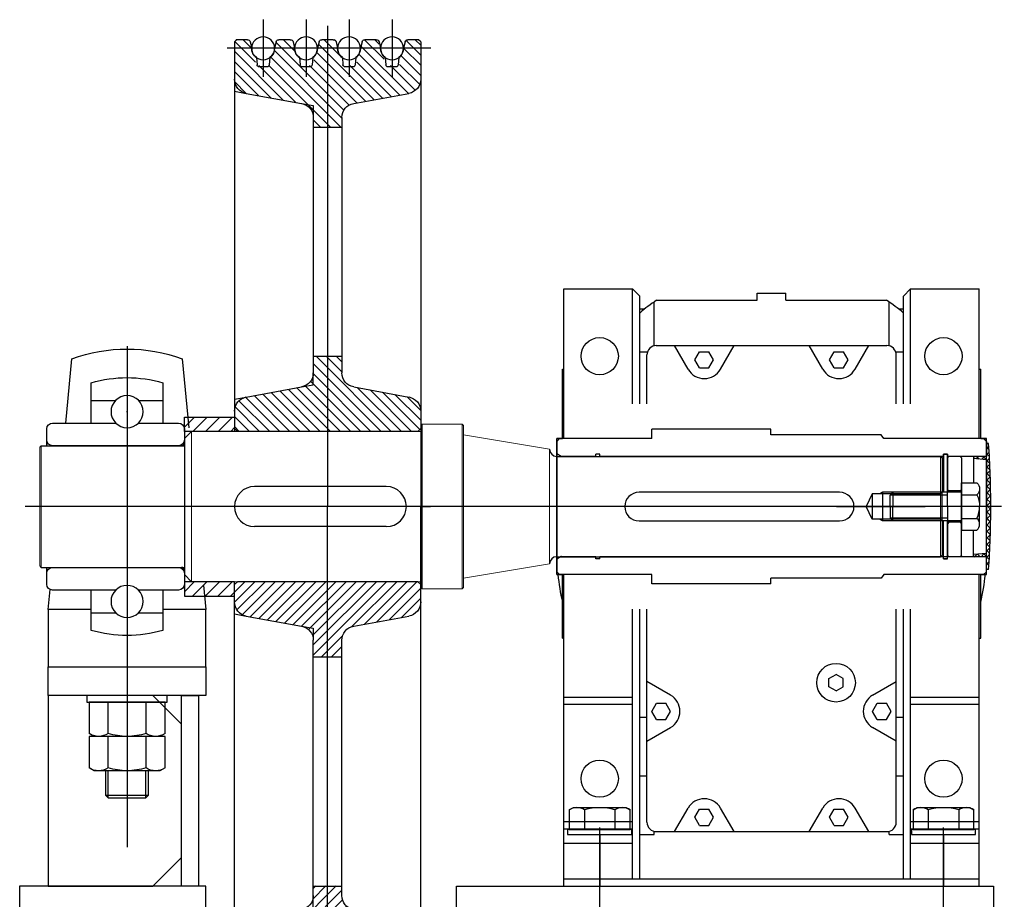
# Model space of a CAD drawing. Header units: millimetres. Extents: x 5544 to 245194, y -610088 to 30375.
# Drawn here: x 70086 to 70772, y 19086 to 19701 of the extents above; entities that cross this region are included whole.
import ezdxf
from ezdxf.lldxf.tags import DXFTag

# ---------------------------------------------------------------- set-up
doc = ezdxf.new("R2010")
doc.units = ezdxf.units.MM
for name, color, linetype in [('1', 1, 'CENTER2'), ('140', 140, 'Continuous'), ('1轮廓实线层', 7, 'Continuous'), ('2', 1, 'CENTER'), ('2细线层', 4, 'Continuous'), ('3', 3, 'Continuous'), ('3中心线层', 1, 'CENTER'), ('4', 4, 'Continuous'), ('5剖面线层', 2, 'Continuous'), ('BOM-UDEF', 7, 'Continuous'), ('CL', 1, 'CENTER'), ('DIM', 2, 'Continuous'), ('projection', 7, 'Continuous'), ('RD', 3, 'Continuous')]:
    doc.layers.add(name, color=color, linetype=linetype)
doc.layers.add('6', color=6, linetype='Continuous', lineweight=30)
tags = doc.linetypes.add('CENTER', pattern=[2, 1.25, -0.25, 0.25, -0.25]).pattern_tags.tags
tags[10:11] = [DXFTag(74, 4), DXFTag(75, 0), DXFTag(340, '0'), DXFTag(46, 1.0), DXFTag(50, 0.0), DXFTag(44, 0.0), DXFTag(45, 0.0)]
tags[8:9] = [DXFTag(74, 4), DXFTag(75, 0), DXFTag(340, '0'), DXFTag(46, 1.0), DXFTag(50, 0.0), DXFTag(44, 0.0), DXFTag(45, 0.0)]
tags[6:7] = [DXFTag(74, 4), DXFTag(75, 0), DXFTag(340, '0'), DXFTag(46, 1.0), DXFTag(50, 0.0), DXFTag(44, 0.0), DXFTag(45, 0.0)]
tags[4:5] = [DXFTag(74, 4), DXFTag(75, 0), DXFTag(340, '0'), DXFTag(46, 1.0), DXFTag(50, 0.0), DXFTag(44, 0.0), DXFTag(45, 0.0)]
tags = doc.linetypes.add('CENTER2', pattern=[1.125, 0.75, -0.125, 0.125, -0.125]).pattern_tags.tags
tags[10:11] = [DXFTag(74, 4), DXFTag(75, 0), DXFTag(340, '0'), DXFTag(46, 1.0), DXFTag(50, 0.0), DXFTag(44, 0.0), DXFTag(45, 0.0)]
tags[8:9] = [DXFTag(74, 4), DXFTag(75, 0), DXFTag(340, '0'), DXFTag(46, 1.0), DXFTag(50, 0.0), DXFTag(44, 0.0), DXFTag(45, 0.0)]
tags[6:7] = [DXFTag(74, 4), DXFTag(75, 0), DXFTag(340, '0'), DXFTag(46, 1.0), DXFTag(50, 0.0), DXFTag(44, 0.0), DXFTag(45, 0.0)]
tags[4:5] = [DXFTag(74, 4), DXFTag(75, 0), DXFTag(340, '0'), DXFTag(46, 1.0), DXFTag(50, 0.0), DXFTag(44, 0.0), DXFTag(45, 0.0)]
tags = doc.linetypes.add('CHCENTER', pattern=[2.875, 2.5, -0.125, 0.125, -0.125]).pattern_tags.tags
tags[10:11] = [DXFTag(74, 4), DXFTag(75, 0), DXFTag(340, '0'), DXFTag(46, 1.0), DXFTag(50, 0.0), DXFTag(44, 0.0), DXFTag(45, 0.0)]
tags[8:9] = [DXFTag(74, 4), DXFTag(75, 0), DXFTag(340, '0'), DXFTag(46, 1.0), DXFTag(50, 0.0), DXFTag(44, 0.0), DXFTag(45, 0.0)]
tags[6:7] = [DXFTag(74, 4), DXFTag(75, 0), DXFTag(340, '0'), DXFTag(46, 1.0), DXFTag(50, 0.0), DXFTag(44, 0.0), DXFTag(45, 0.0)]
tags[4:5] = [DXFTag(74, 4), DXFTag(75, 0), DXFTag(340, '0'), DXFTag(46, 1.0), DXFTag(50, 0.0), DXFTag(44, 0.0), DXFTag(45, 0.0)]
tags = doc.linetypes.add('PHANTOM', pattern=[2.5, 1.25, -0.25, 0.25, -0.25, 0.25, -0.25]).pattern_tags.tags
tags[14:15] = [DXFTag(74, 4), DXFTag(75, 0), DXFTag(340, '0'), DXFTag(46, 1.0), DXFTag(50, 0.0), DXFTag(44, 0.0), DXFTag(45, 0.0)]
tags[12:13] = [DXFTag(74, 4), DXFTag(75, 0), DXFTag(340, '0'), DXFTag(46, 1.0), DXFTag(50, 0.0), DXFTag(44, 0.0), DXFTag(45, 0.0)]
tags[10:11] = [DXFTag(74, 4), DXFTag(75, 0), DXFTag(340, '0'), DXFTag(46, 1.0), DXFTag(50, 0.0), DXFTag(44, 0.0), DXFTag(45, 0.0)]
tags[8:9] = [DXFTag(74, 4), DXFTag(75, 0), DXFTag(340, '0'), DXFTag(46, 1.0), DXFTag(50, 0.0), DXFTag(44, 0.0), DXFTag(45, 0.0)]
tags[6:7] = [DXFTag(74, 4), DXFTag(75, 0), DXFTag(340, '0'), DXFTag(46, 1.0), DXFTag(50, 0.0), DXFTag(44, 0.0), DXFTag(45, 0.0)]
tags[4:5] = [DXFTag(74, 4), DXFTag(75, 0), DXFTag(340, '0'), DXFTag(46, 1.0), DXFTag(50, 0.0), DXFTag(44, 0.0), DXFTag(45, 0.0)]
tags = doc.linetypes.add('PHANTOM1', pattern=[1.25, 0.625, -0.125, 0.125, -0.125, 0.125, -0.125]).pattern_tags.tags
tags[14:15] = [DXFTag(74, 4), DXFTag(75, 0), DXFTag(340, '0'), DXFTag(46, 1.0), DXFTag(50, 0.0), DXFTag(44, 0.0), DXFTag(45, 0.0)]
tags[12:13] = [DXFTag(74, 4), DXFTag(75, 0), DXFTag(340, '0'), DXFTag(46, 1.0), DXFTag(50, 0.0), DXFTag(44, 0.0), DXFTag(45, 0.0)]
tags[10:11] = [DXFTag(74, 4), DXFTag(75, 0), DXFTag(340, '0'), DXFTag(46, 1.0), DXFTag(50, 0.0), DXFTag(44, 0.0), DXFTag(45, 0.0)]
tags[8:9] = [DXFTag(74, 4), DXFTag(75, 0), DXFTag(340, '0'), DXFTag(46, 1.0), DXFTag(50, 0.0), DXFTag(44, 0.0), DXFTag(45, 0.0)]
tags[6:7] = [DXFTag(74, 4), DXFTag(75, 0), DXFTag(340, '0'), DXFTag(46, 1.0), DXFTag(50, 0.0), DXFTag(44, 0.0), DXFTag(45, 0.0)]
tags[4:5] = [DXFTag(74, 4), DXFTag(75, 0), DXFTag(340, '0'), DXFTag(46, 1.0), DXFTag(50, 0.0), DXFTag(44, 0.0), DXFTag(45, 0.0)]
pattern_1 = [(45, (24144.1266, 9863.122), (-4.4194174, 4.4194174), [])]
pattern_2 = [(-135, (3061.9694, 1138.0542), (2.245064, -2.245064), []), (-45, (3061.9694, 1138.0542), (2.245064, 2.245064), [])]

# ---------------------------------------------------------------- blocks, each defined once
blk = doc.blocks.new('HS_BOM', base_point=(-9000000, -9000000))
at = {"layer": 'BOM-UDEF', "ltscale": 0.5}
blk.add_circle((-9000000, -9000000), 0.25, dxfattribs=at)
blk = doc.blocks.new('A$C589A67672', base_point=(-8697.08, -7948.69))
for p, q in [((-8678.58, -7607.85), (-8683.11, -7655.89)), ((-8597.37, -7652.56), (-8601.58, -7607.85)), ((-8665.08, -7624.43), (-8665.08, -7652.56)), ((-8615.08, -7652.56), (-8615.08, -7624.43)), ((-8648, -7636.73), (-8665.08, -7636.73)), ((-8615.08, -7636.73), (-8632.17, -7636.73)), ((-8648, -7652.56), (-8676.08, -7652.56)), ((-8588.08, -7652.56), (-8632.17, -7652.56)), ((-8680.08, -7656.56), (-8680.08, -7765.23)), ((-8584.08, -7668.39), (-8584.08, -7656.56)), ((-8676.08, -7668.39), (-8588.08, -7668.39)), ((-8588.08, -7753.39), (-8676.08, -7753.39)), ((-8584.08, -7765.23), (-8584.08, -7753.39)), ((-8693.48, -7765.89), (-8695.08, -7782.89)), ((-8676.08, -7769.23), (-8648, -7769.23)), ((-8665.08, -7769.23), (-8665.08, -7797.35)), ((-8632.17, -7769.23), (-8588.08, -7769.23)), ((-8615.08, -7797.35), (-8615.08, -7769.23)), ((-8585.08, -7782.89), (-8586.41, -7768.86)), ((-8695.08, -7822.89), (-8695.08, -7782.89)), ((-8695.08, -7782.89), (-8665.08, -7782.89)), ((-8648, -7785.06), (-8665.08, -7785.06)), ((-8615.08, -7785.06), (-8632.17, -7785.06)), ((-8615.08, -7782.89), (-8585.08, -7782.89)), ((-8585.08, -7782.89), (-8585.08, -7822.89)), ((-8585.08, -7822.89), (-8695.08, -7822.89)), ((-8668.08, -7847.39), (-8668.08, -7842.89)), ((-8668.08, -7842.89), (-8612.08, -7842.89)), ((-8612.08, -7847.39), (-8668.08, -7847.39)), ((-8666.64, -7869.34), (-8666.64, -7847.39)), ((-8666.64, -7847.39), (-8613.52, -7847.39)), ((-8653.36, -7869.34), (-8653.36, -7847.39)), ((-8626.8, -7869.34), (-8626.8, -7847.39)), ((-8613.52, -7847.39), (-8613.52, -7869.34)), ((-8612.08, -7842.89), (-8612.08, -7847.39)), ((-8666.64, -7869.34), (-8663.08, -7871.39)), ((-8666.64, -7893.34), (-8666.64, -7871.39)), ((-8666.64, -7871.39), (-8613.52, -7871.39)), ((-8663.08, -7871.39), (-8617.08, -7871.39)), ((-8653.36, -7893.34), (-8653.36, -7871.39)), ((-8626.8, -7893.34), (-8626.8, -7871.39)), ((-8617.08, -7871.39), (-8613.52, -7869.34)), ((-8613.52, -7871.39), (-8613.52, -7893.34)), ((-8666.64, -7893.34), (-8663.08, -7895.39)), ((-8663.08, -7895.39), (-8617.08, -7895.39)), ((-8655.08, -7912.31), (-8655.08, -7895.39)), ((-8625.08, -7895.39), (-8625.08, -7912.31)), ((-8617.08, -7895.39), (-8613.52, -7893.34)), ((-8625.08, -7912.31), (-8655.08, -7912.31)), ((-8653.19, -7914.2), (-8655.08, -7912.31)), ((-8626.98, -7914.2), (-8653.19, -7914.2)), ((-8625.08, -7912.31), (-8626.98, -7914.2))]:
    blk.add_line(p, q)
blk.add_lwpolyline([(-8695.08, -7842.89), (-8585.08, -7842.89), (-8585.08, -7822.89), (-8695.08, -7822.89)], close=True)
for centre in [(-8640.08, -7644.64), (-8640.08, -7777.14)]:
    blk.add_circle(centre, 11.2)
for centre, radius, start, end in [((-8640.08, -7710.89), 110, 69.51268, 110.48732), ((-8640.08, -7710.89), 90, 73.87238, 106.12762), ((-8676.08, -7656.56), 4, 90, 180), ((-8588.08, -7656.56), 4, 0, 90), ((-8676.08, -7664.39), 4, 180, 270), ((-8588.08, -7664.39), 4, 270, 0), ((-8676.08, -7757.39), 4, 90, 180), ((-8588.08, -7757.39), 4, 0, 90), ((-8676.08, -7765.23), 4, 180, 270), ((-8588.08, -7765.23), 4, 270, 0), ((-8640.08, -7710.89), 90, 253.87238, 286.12762), ((-8660, -7859.64), 11.75, 235.59101, 304.40899), ((-8639.76, -7825.39), 46, 252.8014, 269.59981), ((-8640.4, -7825.39), 46, 270.40019, 287.1986), ((-8620.16, -7859.64), 11.75, 235.59101, 304.40899), ((-8660, -7883.64), 11.75, 235.59101, 304.40899), ((-8639.76, -7849.39), 46, 252.8014, 269.59981), ((-8640.4, -7849.39), 46, 270.40019, 287.1986), ((-8620.16, -7883.64), 11.75, 235.59101, 304.40899)]:
    blk.add_arc(centre, radius, start, end)
at = {"layer": '1'}
for p, q in [((-8640.08, -7598.89), (-8640.08, -7822.89)), ((-8697.08, -7710.89), (-8583.08, -7710.89)), ((-8640.08, -7822.89), (-8640.08, -7948.69))]:
    blk.add_line(p, q, dxfattribs=at)
at = {"layer": 'CL'}
for p, q in [((-8640.08, -7841.89), (-8640.08, -7848.39)), ((-8640.08, -7846.39), (-8640.08, -7872.39))]:
    blk.add_line(p, q, dxfattribs=at)
at = {"layer": 'RD'}
for p, q in [((-8653.19, -7914.2), (-8653.19, -7895.39)), ((-8626.98, -7914.2), (-8626.98, -7895.39))]:
    blk.add_line(p, q, dxfattribs=at)
blk.add_blockref('HS_BOM', (-8640.08, -7644.64))
blk = doc.blocks.new('A$C4E3B9A522', base_point=(-4278.76, 29883.88))
at = {"layer": '3', "linetype": 'Continuous'}
h = blk.add_hatch(dxfattribs=at)
h.set_pattern_fill('ANSI31', color=4, scale=40, style=0)
h.set_pattern_definition([(45, (-4848.282, 30216.453), (-3.535534, 3.535534), [])])
h.paths.add_polyline_path([(-4141.74, 30536.33), (-4153.51, 30536.33), (-4153.96, 30534.46, -0.138317), (-4156.08, 30530.67), (-4156.46, 30525.26, -0.39391), (-4157.46, 30524.33), (-4166.02, 30524.33, -0.39391), (-4167.02, 30525.26), (-4167.4, 30530.67, -0.138317), (-4169.52, 30534.46), (-4169.97, 30536.33), (-4183.51, 30536.33), (-4183.96, 30534.46, -0.138317), (-4186.08, 30530.67), (-4186.46, 30525.26, -0.39391), (-4187.46, 30524.33), (-4196.02, 30524.33, -0.39391), (-4197.02, 30525.26), (-4197.4, 30530.67, -0.138317), (-4199.52, 30534.46), (-4199.97, 30536.33), (-4206.74, 30536.33), (-4206.74, 30481.28), (-4196.74, 30481.28), (-4196.74, 30487.99, -0.362465), (-4188.53, 30497.82), (-4149.95, 30504.84, 0.362465), (-4141.74, 30514.68)])
h.paths.add_polyline_path([(-4141.74, 30540.83), (-4143.24, 30542.33), (-4150.32, 30542.33), (-4151.28, 30542.33, 0.34677), (-4152.26, 30541.56), (-4153.51, 30536.33), (-4141.74, 30536.33)])
h.paths.add_polyline_path([(-4171.22, 30541.56, 0.34677), (-4172.2, 30542.33), (-4181.28, 30542.33, 0.34677), (-4182.26, 30541.56), (-4183.51, 30536.33), (-4169.97, 30536.33)])
h.paths.add_polyline_path([(-4201.22, 30541.56, 0.34677), (-4202.2, 30542.33), (-4206.74, 30542.33), (-4206.74, 30536.33), (-4199.97, 30536.33)])
h.paths.add_polyline_path([(-4206.74, 30542.33), (-4211.28, 30542.33, 0.34677), (-4212.26, 30541.56), (-4213.51, 30536.33), (-4206.74, 30536.33)])
h.paths.add_polyline_path([(-4206.74, 30536.33), (-4213.51, 30536.33), (-4213.96, 30534.46, -0.138317), (-4216.08, 30530.67), (-4216.46, 30525.26, -0.39391), (-4217.46, 30524.33), (-4226.02, 30524.33, -0.39391), (-4227.02, 30525.26), (-4227.4, 30530.67, -0.138317), (-4229.52, 30534.46), (-4229.97, 30536.33), (-4243.51, 30536.33), (-4243.96, 30534.46, -0.138317), (-4246.08, 30530.67), (-4246.46, 30525.26, -0.39391), (-4247.46, 30524.33), (-4256.02, 30524.33, -0.39391), (-4257.02, 30525.26), (-4257.4, 30530.67), (-4257.4, 30503.72), (-4224.95, 30497.82, -0.362465), (-4216.74, 30487.99), (-4216.74, 30481.28), (-4206.74, 30481.28)])
h.paths.add_polyline_path([(-4231.22, 30541.56, 0.34677), (-4232.2, 30542.33), (-4241.28, 30542.33, 0.34677), (-4242.26, 30541.56), (-4243.51, 30536.33), (-4229.97, 30536.33)])
h.paths.add_polyline_path([(-4261.22, 30541.56, 0.34677), (-4262.2, 30542.33), (-4270.24, 30542.33), (-4271.74, 30540.83), (-4271.74, 30536.33), (-4259.97, 30536.33)])
h.paths.add_polyline_path([(-4257.4, 30530.67, -0.138317), (-4259.52, 30534.46), (-4259.97, 30536.33), (-4271.74, 30536.33), (-4271.74, 30514.68, 0.362465), (-4263.53, 30504.84), (-4257.4, 30503.72)])
h.paths.add_polyline_path([(-4179.44, 30521.38), (-4175.36, 30524.62), (-4172.56, 30521.1), (-4176.64, 30517.85)], flags=24)
h.paths.add_polyline_path([(-4252.94, 30502.34), (-4247.62, 30503.72), (-4246.49, 30499.36), (-4251.82, 30497.99)], flags=25)
h = blk.add_hatch(dxfattribs=at)
h.set_pattern_fill('ANSI31', color=4, scale=40, style=0)
h.set_pattern_definition([(315, (-4848.282, 30216.21), (-3.535534, -3.535534), [])])
h.paths.add_polyline_path([(-4141.74, 29896.33), (-4153.51, 29896.33), (-4153.96, 29898.2, 0.138317), (-4156.08, 29901.99), (-4156.46, 29907.4, 0.39391), (-4157.46, 29908.33), (-4166.02, 29908.33, 0.39391), (-4167.02, 29907.4), (-4167.4, 29901.99, 0.138317), (-4169.52, 29898.2), (-4169.97, 29896.33), (-4183.51, 29896.33), (-4183.96, 29898.2, 0.138317), (-4186.08, 29901.99), (-4186.46, 29907.4, 0.39391), (-4187.46, 29908.33), (-4196.02, 29908.33, 0.39391), (-4197.02, 29907.4), (-4197.4, 29901.99, 0.138317), (-4199.52, 29898.2), (-4199.97, 29896.33), (-4206.74, 29896.33), (-4206.74, 29951.38), (-4196.74, 29951.38), (-4196.74, 29944.68, 0.362465), (-4188.53, 29934.84), (-4149.95, 29927.82, -0.362465), (-4141.74, 29917.99)])
h.paths.add_polyline_path([(-4141.74, 29891.83), (-4143.24, 29890.33), (-4150.32, 29890.33), (-4151.28, 29890.33, -0.34677), (-4152.26, 29891.1), (-4153.51, 29896.33), (-4141.74, 29896.33)])
h.paths.add_polyline_path([(-4171.22, 29891.1, -0.34677), (-4172.2, 29890.33), (-4181.28, 29890.33, -0.34677), (-4182.26, 29891.1), (-4183.51, 29896.33), (-4169.97, 29896.33)])
h.paths.add_polyline_path([(-4201.22, 29891.1, -0.34677), (-4202.2, 29890.33), (-4206.74, 29890.33), (-4206.74, 29896.33), (-4199.97, 29896.33)])
h.paths.add_polyline_path([(-4206.74, 29890.33), (-4211.28, 29890.33, -0.34677), (-4212.26, 29891.1), (-4213.51, 29896.33), (-4206.74, 29896.33)])
h.paths.add_polyline_path([(-4206.74, 29896.33), (-4213.51, 29896.33), (-4213.96, 29898.2, 0.138317), (-4216.08, 29901.99), (-4216.46, 29907.4, 0.39391), (-4217.46, 29908.33), (-4226.02, 29908.33, 0.39391), (-4227.02, 29907.4), (-4227.4, 29901.99, 0.138317), (-4229.52, 29898.2), (-4229.97, 29896.33), (-4243.51, 29896.33), (-4243.96, 29898.2, 0.138317), (-4246.08, 29901.99), (-4246.46, 29907.4, 0.39391), (-4247.46, 29908.33), (-4256.02, 29908.33, 0.39391), (-4257.02, 29907.4), (-4257.4, 29901.99), (-4257.4, 29928.94), (-4224.95, 29934.84, 0.362465), (-4216.74, 29944.68), (-4216.74, 29951.38), (-4206.74, 29951.38)])
h.paths.add_polyline_path([(-4231.22, 29891.1, -0.34677), (-4232.2, 29890.33), (-4241.28, 29890.33, -0.34677), (-4242.26, 29891.1), (-4243.51, 29896.33), (-4229.97, 29896.33)])
h.paths.add_polyline_path([(-4261.22, 29891.1, -0.34677), (-4262.2, 29890.33), (-4270.24, 29890.33), (-4271.74, 29891.83), (-4271.74, 29896.33), (-4259.97, 29896.33)])
h.paths.add_polyline_path([(-4257.4, 29901.99, 0.138317), (-4259.52, 29898.2), (-4259.97, 29896.33), (-4271.74, 29896.33), (-4271.74, 29917.99, -0.362465), (-4263.53, 29927.82), (-4257.4, 29928.94)])
h.paths.add_polyline_path([(-4179.44, 29911.28), (-4175.36, 29908.04), (-4172.56, 29911.56), (-4176.64, 29914.81)], flags=24)
h.paths.add_polyline_path([(-4252.94, 29930.32), (-4247.62, 29928.95), (-4246.49, 29933.31), (-4251.82, 29934.68)], flags=25)
at = {"layer": '4'}
h = blk.add_hatch(dxfattribs=at)
h.set_pattern_fill('ANSI31', color=256, scale=40, style=0)
h.set_pattern_definition([(45, (-14521.82, 4229.568), (-3.5355339, 3.5355339), [])])
h.paths.add_polyline_path([(-4141.74, 30282.99), (-4141.74, 30270.83), (-4143.74, 30268.83), (-4269.74, 30268.83), (-4271.74, 30270.83), (-4271.74, 30282.99, -0.362465), (-4263.53, 30292.82), (-4224.95, 30299.84, 0.362465), (-4216.74, 30309.68), (-4216.74, 30321.33), (-4196.74, 30321.33), (-4196.74, 30309.68, 0.362465), (-4188.53, 30299.84), (-4149.95, 30292.82, -0.362465)])
h = blk.add_hatch(dxfattribs=at)
h.set_pattern_fill('ANSI31', color=256, scale=40, style=0)
h.set_pattern_definition([(315, (-14521.82, 56203.095), (-3.5355339, -3.5355339), [])])
h.paths.add_polyline_path([(-4141.74, 30149.68), (-4141.74, 30161.83), (-4143.74, 30163.83), (-4269.74, 30163.83), (-4271.74, 30161.83), (-4271.74, 30149.68, 0.362465), (-4263.53, 30139.84), (-4224.95, 30132.82, -0.362465), (-4216.74, 30122.99), (-4216.74, 30111.33), (-4196.74, 30111.33), (-4196.74, 30122.99, -0.362465), (-4188.53, 30132.82), (-4149.95, 30139.84, 0.362465)])
at = {"color": 1, "linetype": 'CENTER'}
for p, q in [((-4251.74, 30556.33), (-4251.74, 30516.33)), ((-4221.74, 30556.33), (-4221.74, 30516.33)), ((-4191.74, 30556.33), (-4191.74, 30516.33)), ((-4161.74, 30556.33), (-4161.74, 30516.33)), ((-4206.74, 30552.07), (-4206.74, 30216.33)), ((-4278.76, 30536.33), (-4136.63, 30536.33)), ((-4271.74, 30216.33), (-4278.6, 30216.33)), ((-4271.74, 30216.33), (-4277.53, 30216.33)), ((-4206.74, 29883.88), (-4206.74, 30216.33)), ((-4278.76, 29896.33), (-4136.63, 29896.33))]:
    blk.add_line(p, q, dxfattribs=at)
for p, q in [((-4271.74, 30540.83), (-4270.24, 30542.33)), ((-4270.24, 30542.33), (-4262.76, 30542.33)), ((-4240.72, 30542.33), (-4232.76, 30542.33)), ((-4210.72, 30542.33), (-4202.76, 30542.33)), ((-4180.72, 30542.33), (-4172.76, 30542.33)), ((-4150.72, 30542.33), (-4143.24, 30542.33)), ((-4143.24, 30542.33), (-4141.74, 30540.83)), ((-4271.74, 30540.83), (-4271.74, 30514.68)), ((-4260.81, 30540.8), (-4259.74, 30536.33)), ((-4242.67, 30540.8), (-4243.74, 30536.33)), ((-4230.81, 30540.8), (-4229.74, 30536.33)), ((-4212.67, 30540.8), (-4213.74, 30536.33)), ((-4200.81, 30540.8), (-4199.74, 30536.33)), ((-4182.67, 30540.8), (-4183.74, 30536.33)), ((-4170.81, 30540.8), (-4169.74, 30536.33)), ((-4152.67, 30540.8), (-4153.74, 30536.33)), ((-4141.74, 30540.83), (-4141.74, 30514.68)), ((-4256.44, 30529.86), (-4255.99, 30524.7)), ((-4247.04, 30529.86), (-4247.49, 30524.7)), ((-4226.44, 30529.86), (-4225.99, 30524.7)), ((-4217.04, 30529.86), (-4217.49, 30524.7)), ((-4196.44, 30529.86), (-4195.99, 30524.7)), ((-4187.04, 30529.86), (-4187.49, 30524.7)), ((-4166.44, 30529.86), (-4165.99, 30524.7)), ((-4157.04, 30529.86), (-4157.49, 30524.7)), ((-4254.49, 30523.33), (-4248.99, 30523.33)), ((-4224.49, 30523.33), (-4218.99, 30523.33)), ((-4194.49, 30523.33), (-4188.99, 30523.33)), ((-4164.49, 30523.33), (-4158.99, 30523.33)), ((-4271.74, 30514.68), (-4271.74, 30216.33)), ((-4141.74, 30514.68), (-4141.74, 30268.83)), ((-4224.95, 30497.82), (-4263.53, 30504.84)), ((-4149.95, 30504.84), (-4188.53, 30497.82)), ((-4216.74, 30487.99), (-4216.74, 30309.68)), ((-4196.74, 30487.99), (-4196.74, 30309.68)), ((-4196.74, 30481.33), (-4216.74, 30481.33)), ((-4196.74, 30321.33), (-4216.74, 30321.33)), ((-4224.95, 30299.84), (-4263.53, 30292.82)), ((-4149.95, 30292.82), (-4188.53, 30299.84)), ((-4269.74, 30268.83), (-4271.74, 30270.83)), ((-4269.74, 30268.83), (-4143.74, 30268.83)), ((-4141.74, 30270.83), (-4141.74, 30268.83)), ((-4271.74, 29917.99), (-4271.74, 30216.33)), ((-4271.74, 30161.83), (-4271.74, 30216.33)), ((-4269.74, 30163.83), (-4271.74, 30161.83)), ((-4269.74, 30163.83), (-4143.74, 30163.83)), ((-4141.74, 29917.99), (-4141.74, 30163.83)), ((-4141.74, 30161.83), (-4141.74, 30163.83)), ((-4224.95, 30132.82), (-4263.53, 30139.84)), ((-4149.95, 30139.84), (-4188.53, 30132.82)), ((-4216.74, 29944.68), (-4216.74, 30122.99)), ((-4196.74, 29944.68), (-4196.74, 30122.99)), ((-4196.74, 30111.33), (-4216.74, 30111.33)), ((-4196.74, 29951.33), (-4216.74, 29951.33)), ((-4224.95, 29934.84), (-4263.53, 29927.82)), ((-4149.95, 29927.82), (-4188.53, 29934.84)), ((-4141.74, 29926.33), (-4149.95, 29927.82)), ((-4271.74, 29891.83), (-4271.74, 29917.99)), ((-4141.74, 29891.83), (-4141.74, 29917.99)), ((-4256.44, 29902.81), (-4255.99, 29907.96)), ((-4254.49, 29909.33), (-4248.99, 29909.33)), ((-4247.04, 29902.81), (-4247.49, 29907.96)), ((-4226.44, 29902.81), (-4225.99, 29907.96)), ((-4224.49, 29909.33), (-4218.99, 29909.33)), ((-4217.04, 29902.81), (-4217.49, 29907.96)), ((-4196.44, 29902.81), (-4195.99, 29907.96)), ((-4194.49, 29909.33), (-4188.99, 29909.33)), ((-4187.04, 29902.81), (-4187.49, 29907.96)), ((-4166.44, 29902.81), (-4165.99, 29907.96)), ((-4164.49, 29909.33), (-4158.99, 29909.33)), ((-4157.04, 29902.81), (-4157.49, 29907.96)), ((-4271.74, 29891.83), (-4270.24, 29890.33)), ((-4260.81, 29891.86), (-4259.74, 29896.33)), ((-4242.67, 29891.86), (-4243.74, 29896.33)), ((-4230.81, 29891.86), (-4229.74, 29896.33)), ((-4212.67, 29891.86), (-4213.74, 29896.33)), ((-4200.81, 29891.86), (-4199.74, 29896.33)), ((-4182.67, 29891.86), (-4183.74, 29896.33)), ((-4170.81, 29891.86), (-4169.74, 29896.33)), ((-4152.67, 29891.86), (-4153.74, 29896.33)), ((-4143.24, 29890.33), (-4141.74, 29891.83)), ((-4270.24, 29890.33), (-4262.76, 29890.33)), ((-4240.72, 29890.33), (-4232.76, 29890.33)), ((-4210.72, 29890.33), (-4202.76, 29890.33)), ((-4180.72, 29890.33), (-4172.76, 29890.33)), ((-4150.72, 29890.33), (-4143.24, 29890.33))]:
    blk.add_line(p, q)
at = {"color": 6, "linetype": 'PHANTOM'}
for p, q in [((-4141.74, 30506.33), (-4149.95, 30504.84)), ((-4188.53, 30497.82), (-4196.74, 30496.33)), ((-4196.74, 30496.33), (-4196.74, 30487.99)), ((-4196.74, 30301.33), (-4196.74, 30309.68)), ((-4188.53, 30299.84), (-4196.74, 30301.33)), ((-4141.74, 30291.33), (-4149.95, 30292.82)), ((-4141.74, 30141.33), (-4149.95, 30139.84)), ((-4188.53, 30132.82), (-4196.74, 30131.33)), ((-4196.74, 30131.33), (-4196.74, 30122.99))]:
    blk.add_line(p, q, dxfattribs=at)
at = {"color": 6, "linetype": 'PHANTOM1'}
for centre in [(-4251.74, 30536.33), (-4221.74, 30536.33), (-4191.74, 30536.33), (-4161.74, 30536.33)]:
    blk.add_circle(centre, 8, dxfattribs=at)
for centre, radius, start, end in [((-4262.76, 30540.33), 2, 13.49573, 90), ((-4240.72, 30540.33), 2, 90, 166.50427), ((-4232.76, 30540.33), 2, 13.49573, 90), ((-4210.72, 30540.33), 2, 90, 166.50427), ((-4202.76, 30540.33), 2, 13.49573, 90), ((-4180.72, 30540.33), 2, 90, 166.50427), ((-4172.76, 30540.33), 2, 13.49573, 90), ((-4150.72, 30540.33), 2, 90, 166.50427), ((-4251.74, 30536.33), 8, 180, 234.0461), ((-4251.74, 30536.33), 8, 305.9539, 360), ((-4221.74, 30536.33), 8, 180, 234.0461), ((-4221.74, 30536.33), 8, 305.9539, 360), ((-4191.74, 30536.33), 8, 180, 234.0461), ((-4191.74, 30536.33), 8, 305.9539, 360), ((-4161.74, 30536.33), 8, 180, 234.0461), ((-4161.74, 30536.33), 8, 305.9539, 360), ((-4254.49, 30524.83), 1.5, 185, 270), ((-4248.99, 30524.83), 1.5, 270, 355), ((-4224.49, 30524.83), 1.5, 185, 270), ((-4218.99, 30524.83), 1.5, 270, 355), ((-4194.49, 30524.83), 1.5, 185, 270), ((-4188.99, 30524.83), 1.5, 270, 355), ((-4164.49, 30524.83), 1.5, 185, 270), ((-4158.99, 30524.83), 1.5, 270, 355), ((-4261.74, 30514.68), 10, 180, 259.69515), ((-4151.74, 30514.68), 10, 280.30485, 0), ((-4226.74, 30487.99), 10, 0, 79.69515), ((-4186.74, 30487.99), 10, 100.30485, 180), ((-4226.74, 30309.68), 10, 280.30485, 0), ((-4186.74, 30309.68), 10, 180, 259.69515), ((-4261.74, 30282.99), 10, 100.30485, 180), ((-4151.74, 30282.99), 10, 0, 79.69515), ((-4261.74, 30149.68), 10, 180, 259.69515), ((-4151.74, 30149.68), 10, 280.30485, 360), ((-4226.74, 30122.99), 10, 0, 79.69515), ((-4186.74, 30122.99), 10, 100.30485, 180), ((-4226.74, 29944.68), 10, 280.30485, 360), ((-4186.74, 29944.68), 10, 180, 259.69515), ((-4261.74, 29917.99), 10, 100.30485, 180), ((-4151.74, 29917.99), 10, 0, 79.69515), ((-4254.49, 29907.83), 1.5, 90, 175), ((-4248.99, 29907.83), 1.5, 5, 90), ((-4224.49, 29907.83), 1.5, 90, 175), ((-4218.99, 29907.83), 1.5, 5, 90), ((-4194.49, 29907.83), 1.5, 90, 175), ((-4188.99, 29907.83), 1.5, 5, 90), ((-4164.49, 29907.83), 1.5, 90, 175), ((-4158.99, 29907.83), 1.5, 5, 90), ((-4251.74, 29896.33), 8, 125.9539, 180), ((-4251.74, 29896.33), 8, 0, 54.0461), ((-4221.74, 29896.33), 8, 125.9539, 180), ((-4221.74, 29896.33), 8, 0, 54.0461), ((-4191.74, 29896.33), 8, 125.9539, 180), ((-4191.74, 29896.33), 8, 0, 54.0461), ((-4161.74, 29896.33), 8, 125.9539, 180), ((-4161.74, 29896.33), 8, 0, 54.0461), ((-4262.76, 29892.33), 2, 270, 346.50427), ((-4240.72, 29892.33), 2, 193.49573, 270), ((-4232.76, 29892.33), 2, 270, 346.50427), ((-4210.72, 29892.33), 2, 193.49573, 270), ((-4202.76, 29892.33), 2, 270, 346.50427), ((-4180.72, 29892.33), 2, 193.49573, 270), ((-4172.76, 29892.33), 2, 270, 346.50427), ((-4150.72, 29892.33), 2, 193.49573, 270)]:
    blk.add_arc(centre, radius, start, end)
for p in [(-4143.24, 30542.33), (-4141.74, 30536.33), (-4141.74, 29896.33), (-4143.24, 29890.33)]:
    blk.add_point(p)
at = {"layer": '3', "color": 3}
for p, q in [((-4141.74, 30270.83), (-4143.74, 30268.83)), ((-4141.74, 30161.83), (-4143.74, 30163.83))]:
    blk.add_line(p, q, dxfattribs=at)
at = {"layer": '6', "color": 6, "linetype": 'PHANTOM'}
for p, q in [((-4196.74, 29936.33), (-4196.74, 29944.68)), ((-4188.53, 29934.84), (-4196.74, 29936.33))]:
    blk.add_line(p, q, dxfattribs=at)
blk = doc.blocks.new('A$C2FBA045F')
at = {"layer": '1轮廓实线层'}
for p, q in [((0, 16.47), (-10.62, 16.47)), ((0, 0), (0, 16.47)), ((0, 15.3), (0, 0)), ((-12.5, 12.36), (-12.5, 0)), ((0, 8.24), (-10.62, 8.24)), ((0, 10), (48, 10)), ((10, 0), (10, 10)), ((48, 10), (48, 0)), ((48, 10), (50, 8)), ((50, 0), (50, 8))]:
    blk.add_line(p, q, dxfattribs=at)
for centre, radius, start, end in [((-7.04, 12.36), 5.46, 131.0466, 228.9534), ((6.53, 0), 19.03, 154.35389, 180)]:
    blk.add_arc(centre, radius, start, end, dxfattribs=at)
at = {"layer": '2细线层'}
blk.add_line((10, 8), (50, 8), dxfattribs=at)
blk = doc.blocks.new('A$CC8CE0F28')
at = {"layer": '5剖面线层'}
h = blk.add_hatch(dxfattribs=at)
h.set_pattern_fill('ANSI37', color=256, angle=180, style=0)
h.set_pattern_definition(pattern_2)
h.paths.add_polyline_path([(300.05, 297.71), (291.05, 298.5), (291.05, 299.42), (292.05, 300), (300.05, 300), (300.05, 305), (300.05, 309), (301.55, 309, -0.017041), (303.05, 265), (300.05, 265)])
h = blk.add_hatch(dxfattribs=at)
h.set_pattern_fill('ANSI37', color=256, angle=180, style=0)
h.set_pattern_definition(pattern_2)
h.paths.add_polyline_path([(300.05, 232.29), (291.05, 231.5), (291.05, 230.58), (292.05, 230), (300.05, 230), (300.05, 225), (300.05, 221), (301.55, 221, 0.017041), (303.05, 265), (300.05, 265)])
for p, q in [((5.03, 417), (53.03, 417)), ((5.03, 312.5), (5.03, 417)), ((58.03, 412), (53.03, 417)), ((53.03, 336.71), (53.03, 417)), ((58.03, 336.71), (58.03, 412)), ((140.03, 409), (140.03, 414)), ((140.03, 414), (160.03, 414)), ((160.03, 409), (160.03, 414)), ((242.03, 412), (247.03, 417)), ((242.03, 336.71), (242.03, 412)), ((247.03, 417), (295.03, 417)), ((247.03, 336.71), (247.03, 417)), ((295.03, 312.5), (295.03, 417)), ((68.03, 377.22), (68.03, 407.86)), ((69.78, 409), (140.03, 409)), ((160.03, 409), (230.28, 409)), ((232.03, 377.22), (232.03, 407.86)), ((58.03, 403), (61.43, 403)), ((238.64, 403), (242.03, 403)), ((69.53, 377.4), (230.53, 377.4)), ((91.78, 360.9), (82.25, 377.4)), ((114.29, 360.9), (123.82, 377.4)), ((185.78, 360.9), (176.25, 377.4)), ((208.29, 360.9), (217.82, 377.4)), ((58.03, 373), (63.38, 373)), ((63.03, 336.71), (63.03, 370.9)), ((96.51, 367.4), (99.77, 373.05)), ((99.77, 373.05), (106.3, 373.05)), ((109.56, 367.4), (106.3, 373.05)), ((190.51, 367.4), (193.77, 373.05)), ((193.77, 373.05), (200.3, 373.05)), ((203.56, 367.4), (200.3, 373.05)), ((236.69, 373), (242.03, 373)), ((237.03, 336.71), (237.03, 370.9)), ((99.77, 361.75), (96.51, 367.4)), ((106.3, 361.75), (109.56, 367.4)), ((193.77, 361.75), (190.51, 367.4)), ((200.3, 361.75), (203.56, 367.4)), ((4.03, 361), (5.03, 361)), ((4.03, 312.5), (4.03, 361)), ((99.77, 361.75), (106.3, 361.75)), ((193.77, 361.75), (200.3, 361.75)), ((295.03, 361), (296.03, 361)), ((296.03, 312.5), (296.03, 361)), ((66.43, 312.5), (66.43, 319)), ((149.43, 319), (66.43, 319)), ((149.43, 315), (149.43, 319)), ((0.03, 310.5), (2.03, 312.5)), ((0.03, 310.5), (0.03, 219.5)), ((66.43, 312.5), (2.03, 312.5)), ((226.48, 315), (149.43, 315)), ((228.38, 312.5), (226.48, 315)), ((298.03, 312.5), (228.38, 312.5)), ((300.03, 310.5), (298.03, 312.5)), ((300.03, 310.5), (300.05, 300)), ((301.55, 309), (300.05, 309)), ((3.09, 300.03), (0.12, 301.74)), ((300.05, 305), (300.05, 300)), ((27.33, 300), (3.03, 300)), ((27.33, 300), (27.33, 301.5)), ((30.03, 301.5), (27.33, 301.5)), ((30.03, 300), (30.03, 301.5)), ((270.03, 300), (30.03, 300)), ((270.03, 301.5), (270.03, 275)), ((272.73, 301.5), (272.73, 275)), ((297.03, 300), (272.73, 300)), ((273.73, 300), (272.73, 299)), ((272.73, 275), (272.73, 299)), ((281.73, 300), (273.73, 300)), ((282.73, 299), (281.73, 300)), ((282.73, 299), (282.73, 275)), ((291.05, 299.42), (292.05, 300)), ((291.05, 299.42), (291.05, 281.47)), ((300.05, 297.71), (291.05, 298.5)), ((300.05, 300), (292.05, 300)), ((300.05, 297.71), (300.05, 265)), ((273.73, 276), (272.73, 277)), ((281.73, 276), (273.73, 276)), ((281.73, 276), (282.73, 277)), ((300.05, 275), (300.05, 255)), ((300.05, 232.29), (300.05, 265)), ((270.03, 228.5), (270.03, 255)), ((272.73, 228.5), (272.73, 255)), ((272.73, 255), (272.73, 231)), ((273.73, 254), (272.73, 253)), ((281.73, 254), (273.73, 254)), ((281.73, 254), (282.73, 253)), ((282.73, 231), (282.73, 255)), ((291.05, 230.58), (291.05, 248.53)), ((3.09, 230.01), (0, 228.22)), ((27.33, 230), (3.03, 230)), ((27.33, 228.5), (27.33, 230)), ((30.03, 228.5), (27.33, 228.5)), ((30.03, 228.5), (30.03, 230)), ((292.05, 230), (30.03, 230)), ((270.03, 228.5), (272.73, 228.5)), ((272.73, 228.5), (270.03, 228.5)), ((273.73, 230), (272.73, 231)), ((281.73, 230), (273.73, 230)), ((282.73, 231), (281.73, 230)), ((300.05, 232.29), (291.05, 231.5)), ((291.05, 230.58), (292.05, 230)), ((300.05, 230), (292.05, 230)), ((300.03, 219.5), (300.05, 230)), ((300.05, 225), (300.05, 230)), ((0.03, 219.5), (2.03, 217.5)), ((300.03, 219.5), (298.03, 217.5)), ((301.55, 221), (300.05, 221)), ((66.43, 217.5), (2.03, 217.5)), ((4.03, 173.04), (4.03, 217.5)), ((5.03, 0), (5.03, 217.5)), ((66.43, 211), (66.43, 217.5)), ((152.43, 215), (149.43, 215)), ((149.43, 211), (149.43, 215)), ((226.48, 215), (151.01, 215)), ((228.38, 217.5), (226.48, 215)), ((298.03, 217.5), (228.38, 217.5)), ((295.03, 0), (295.03, 217.5)), ((296.03, 173.04), (296.03, 217.5)), ((149.43, 211), (66.43, 211)), ((53.03, 5), (53.03, 193.29)), ((58.03, 5), (58.03, 193.29)), ((63.03, 44.5), (63.03, 193.29)), ((237.03, 44.5), (237.03, 193.29)), ((242.03, 5), (242.03, 193.29)), ((247.03, 5), (247.03, 193.29)), ((4.03, 173.04), (5.03, 173.04)), ((295.03, 173.04), (296.03, 173.04)), ((190.03, 144.89), (195.03, 147.77)), ((190.03, 139.11), (190.03, 144.89)), ((200.03, 144.89), (195.03, 147.77)), ((200.03, 139.11), (200.03, 144.89)), ((79.53, 133.26), (63.03, 142.78)), ((195.03, 136.23), (190.03, 139.11)), ((195.03, 136.23), (200.03, 139.11)), ((220.53, 133.26), (237.03, 142.78)), ((5.03, 132), (53.03, 132)), ((247.03, 132), (295.03, 132)), ((5.03, 127), (53.03, 127)), ((66.51, 122), (69.77, 127.65)), ((69.77, 127.65), (76.3, 127.65)), ((79.56, 122), (76.3, 127.65)), ((220.51, 122), (223.77, 127.65)), ((223.77, 127.65), (230.3, 127.65)), ((233.56, 122), (230.3, 127.65)), ((247.03, 127), (295.03, 127)), ((58.03, 118), (63.03, 118)), ((69.77, 116.35), (66.51, 122)), ((76.3, 116.35), (79.56, 122)), ((223.77, 116.35), (220.51, 122)), ((230.3, 116.35), (233.56, 122)), ((237.03, 118), (242.03, 118)), ((63.03, 101.22), (79.53, 110.74)), ((69.77, 116.35), (76.3, 116.35)), ((237.03, 101.22), (220.53, 110.74)), ((223.77, 116.35), (230.3, 116.35)), ((58.03, 77), (63.03, 77)), ((237.03, 77), (242.03, 77)), ((82.25, 38), (91.78, 54.5)), ((96.51, 48), (99.77, 53.65)), ((99.77, 42.35), (96.51, 48)), ((99.77, 53.65), (106.3, 53.65)), ((109.56, 48), (106.3, 53.65)), ((106.3, 42.35), (109.56, 48)), ((123.82, 38), (114.29, 54.5)), ((176.25, 38), (185.78, 54.5)), ((190.51, 48), (193.77, 53.65)), ((193.77, 42.35), (190.51, 48)), ((193.77, 53.65), (200.3, 53.65)), ((203.56, 48), (200.3, 53.65)), ((200.3, 42.35), (203.56, 48)), ((217.82, 38), (208.29, 54.5)), ((5.03, 45), (53.03, 45)), ((99.77, 42.35), (106.3, 42.35)), ((193.77, 42.35), (200.3, 42.35)), ((247.03, 45), (295.03, 45)), ((5.03, 40), (53.03, 40)), ((58.03, 36), (68.03, 36)), ((68.03, 36), (68.03, 38.18)), ((69.53, 38), (230.53, 38)), ((232.03, 36), (232.03, 38.18)), ((232.03, 36), (242.03, 36)), ((247.03, 40), (295.03, 40)), ((5.03, 30), (53.03, 30)), ((247.03, 30), (295.03, 30)), ((5.03, 5), (295.03, 5)), ((5.03, 0), (295.03, 0))]:
    blk.add_line(p, q)
at = {"ltscale": 5}
for p, q in [((272.73, 301.5), (270.03, 301.5)), ((273.73, 276), (273.73, 275)), ((281.73, 276), (281.73, 275)), ((273.73, 254), (273.73, 255)), ((281.73, 254), (281.73, 255))]:
    blk.add_line(p, q, dxfattribs=at)
at = {"color": 2}
for p, q in [((30.03, 36), (30.03, 0)), ((270.03, 36), (270.03, 0))]:
    blk.add_line(p, q, dxfattribs=at)
for centre, radius in [((30.03, 370), 13), ((270.03, 370), 13), ((195.03, 142), 13.5), ((30.03, 75), 13), ((270.03, 75), 13)]:
    blk.add_circle(centre, radius)
for centre, radius, start, end in [((118.03, 333.03), 90, 122.4193, 131.81028), ((182.03, 333.03), 90, 48.18965, 57.5807), ((69.53, 370.9), 6.5, 90, 180), ((230.53, 370.9), 6.5, 0, 90), ((103.03, 367.4), 13, 209.99999, 330.00001), ((197.03, 367.4), 13, 209.99999, 330.00001), ((-343.04, 265), 646.08, 0, 3.90502), ((-343.04, 265), 646.08, 356.09498, 0), ((73.03, 122), 13, 300, 60), ((227.03, 122), 13, 120, 240), ((103.03, 48), 13, 30, 150), ((197.03, 48), 13, 30, 150), ((69.53, 44.5), 6.5, 180, 270), ((230.53, 44.5), 6.5, 270, 0)]:
    blk.add_arc(centre, radius, start, end)
for p in [(0.12, 301.74), (300.05, 301.73), (34.73, 300), (0, 228.22)]:
    blk.add_point(p)
at = {"layer": '2细线层'}
for p, q in [((270.03, 301.5), (272.73, 301.5)), ((270.03, 300), (270.03, 301.5)), ((270.03, 275.16), (270.03, 300.2)), ((272.73, 300), (272.73, 301.5)), ((272.73, 275.04), (272.73, 300.28)), ((270.03, 229.84), (270.03, 254.97)), ((272.73, 229.94), (272.73, 254.97)), ((270.03, 228.5), (270.03, 230)), ((272.73, 228.5), (272.73, 230))]:
    blk.add_line(p, q, dxfattribs=at)
for p in [(3.09, 300.03), (3.09, 300.03), (265.33, 300), (297.08, 300.02), (297.08, 300.02), (3.09, 230.01), (3.09, 230.01), (297.08, 230.05), (297.08, 230.05)]:
    blk.add_point(p, dxfattribs=at)
at = {"layer": '3中心线层'}
blk.add_line((310.45, 265), (0.03, 265), dxfattribs=at)
at = {"layer": 'projection', "color": 7, "linetype": 'Continuous'}
for p, q in [((0.03, 217.5), (0.03, 312.5)), ((0.03, 312.5), (4.03, 312.5)), ((4.03, 312.5), (0.03, 312.5)), ((0.03, 265), (0.03, 312.5)), ((296.03, 312.5), (300.03, 312.5)), ((300.03, 312.5), (296.03, 312.5)), ((300.03, 217.5), (300.03, 312.5)), ((300.03, 265), (300.03, 312.5)), ((0.03, 217.5), (0.03, 265)), ((300.03, 217.5), (300.03, 265)), ((300.03, 255), (300.03, 255)), ((0.03, 217.5), (4.03, 217.5)), ((4.03, 217.5), (0.03, 217.5)), ((296.03, 217.5), (300.03, 217.5)), ((300.03, 217.5), (296.03, 217.5))]:
    blk.add_line(p, q, dxfattribs=at)
for start, end in [(179.91442, 180), (180, 180.0944), (185.81595, 193.26167), (346.73878, 354.18404)]:
    blk.add_arc((150.03, 232.7), 150, start, end, dxfattribs=at)
at = {"layer": '2细线层', "xscale": -1}
blk.add_blockref('A$C2FBA045F', (282.73, 265), dxfattribs=at)
at = {"layer": '2细线层', "rotation": 180}
blk.add_blockref('A$C2FBA045F', (282.73, 265), dxfattribs=at)
blk = doc.blocks.new('A$CCE96BDB6')
at = {"color": 7, "linetype": 'Continuous', "lineweight": 15}
for p, q in [((116.03, 110), (111.03, 105)), ((276.03, 110), (116.03, 110)), ((116.03, 110), (116.03, 5)), ((277.03, 115), (276.03, 114)), ((277.03, 115), (277.03, 57.5)), ((305.03, 115), (277.03, 115)), ((306.03, 114), (305.03, 115)), ((305.03, 0), (305.03, 115)), ((306.03, 1), (306.03, 114)), ((306.03, 107.5), (306.03, 107.5)), ((366.03, 97.5), (306.03, 107.5)), ((306.03, 7.5), (306.03, 107.5)), ((11.03, 100), (10.03, 99)), ((10.03, 57.5), (10.03, 99)), ((11.03, 100), (11.03, 57.5)), ((366.03, 17.5), (366.03, 97.5)), ((639.03, 22.5), (639.03, 92.5)), ((640.03, 23.5), (640.03, 91.5)), ((10.03, 16), (10.03, 57.5)), ((11.03, 57.5), (11.03, 15)), ((277.03, 57.5), (277.03, 0)), ((10.03, 16), (11.03, 15)), ((306.03, 7.5), (366.03, 17.5)), ((111.03, 10), (116.03, 5)), ((306.03, 7.5), (306.03, 7.5)), ((116.03, 5), (276.03, 5)), ((276.03, 1), (277.03, 0)), ((277.03, 0), (305.03, 0)), ((305.03, 0), (306.03, 1))]:
    blk.add_line(p, q, dxfattribs=at)
for p, q in [((276.03, 114), (276.03, 1)), ((111.03, 105), (111.03, 10)), ((11.03, 100), (111.03, 100)), ((371.03, 92.5), (639.03, 92.5)), ((639.03, 92.5), (640.03, 91.5)), ((252.02, 71.5), (160.02, 71.5)), ((252.02, 43.5), (160.02, 43.5)), ((371.03, 22.5), (639.03, 22.5)), ((640.03, 23.5), (639.03, 22.5)), ((11.03, 15), (111.03, 15)), ((111.03, 10), (116.03, 5))]:
    blk.add_line(p, q)
blk.add_lwpolyline([(428.53, 47.5), (568.53, 47.5, 1), (568.53, 67.5), (428.53, 67.5, 1)], format="xyb", close=True)
for centre, radius, start, end in [((109.03, 102), 2, 270, 0), ((371.03, 97.5), 5, 180, 270), ((160.02, 57.5), 14, 90, 270), ((252.02, 57.5), 14, 270, 90), ((371.03, 17.5), 5, 90, 180), ((109.03, 13), 2, 0, 90)]:
    blk.add_arc(centre, radius, start, end)
at = {"layer": '1'}
blk.add_line((640.03, 57.5), (0, 57.5), dxfattribs=at)
at = {"layer": '2'}
for p, q in [((591.15, 66.37), (586.99, 57.5)), ((591.15, 66.37), (591.15, 48.63)), ((638.9, 66.37), (591.15, 66.37)), ((598.36, 67.5), (596.41, 66.37)), ((598.36, 67.5), (598.36, 47.5)), ((640.03, 67.5), (598.36, 67.5)), ((640.03, 67.5), (638.9, 66.37)), ((638.9, 66.37), (638.9, 48.63)), ((591.15, 48.63), (586.99, 57.5)), ((638.9, 48.63), (591.15, 48.63)), ((598.36, 47.5), (596.41, 48.63)), ((640.03, 47.5), (638.9, 48.63)), ((640.03, 47.5), (598.36, 47.5))]:
    blk.add_line(p, q, dxfattribs=at)
at = {"layer": '4'}
blk.add_line((371.03, 92.5), (371.03, 22.5), dxfattribs=at)
blk = doc.blocks.new('A$C19F38E10')
for p, q in [((1.15, 130.21), (4, 131.85)), ((4, 131.85), (40.8, 131.85)), ((40.8, 131.85), (43.65, 130.21)), ((1.15, 130.21), (1.15, 116.65)), ((11.78, 130.21), (11.78, 116.65)), ((33.02, 130.21), (33.02, 116.65)), ((43.65, 116.65), (43.65, 130.21)), ((44.8, 116.65), (0, 116.65)), ((0, 116.65), (0, 113.05)), ((1.15, 116.65), (43.65, 116.65)), ((44.8, 113.05), (44.8, 116.65)), ((0, 113.05), (44.8, 113.05)), ((44.8, 57.05), (0, 57.05)), ((0, 57.05), (0, 53.45)), ((44.8, 53.45), (44.8, 57.05)), ((0, 53.45), (44.8, 53.45)), ((43.65, 53.45), (1.15, 53.45)), ((1.15, 53.45), (1.15, 35.89)), ((11.78, 35.89), (11.78, 53.45)), ((33.02, 35.89), (33.02, 53.45)), ((43.65, 35.89), (43.65, 53.45)), ((4, 34.25), (1.15, 35.89)), ((43.65, 35.89), (40.8, 34.25)), ((43.65, 34.25), (1.15, 34.25)), ((1.15, 34.25), (1.15, 16.69)), ((40.8, 34.25), (4, 34.25)), ((11.78, 16.69), (11.78, 34.25)), ((33.02, 16.69), (33.02, 34.25)), ((43.65, 16.69), (43.65, 34.25)), ((4, 15.05), (1.15, 16.69)), ((40.8, 15.05), (4, 15.05)), ((10.4, 15.05), (10.4, 1.52)), ((34.4, 1.52), (34.4, 15.05)), ((43.65, 16.69), (40.8, 15.05)), ((10.4, 1.52), (34.4, 1.52)), ((10.4, 1.52), (11.92, 0)), ((11.92, 0), (32.88, 0)), ((32.88, 0), (34.4, 1.52))]:
    blk.add_line(p, q)
for centre, radius, start, end in [((6.46, 122.45), 9.4, 55.59101, 124.40899), ((22.4, 94.98), 36.8, 73.21986, 106.78014), ((38.34, 122.45), 9.4, 55.59101, 124.40899), ((6.46, 43.65), 9.4, 235.59101, 304.40899), ((22.66, 71.05), 36.8, 252.8014, 269.59981), ((22.14, 71.05), 36.8, 270.40019, 287.1986), ((38.34, 43.65), 9.4, 235.59101, 304.40899), ((6.46, 24.45), 9.4, 235.59101, 304.40899), ((22.66, 51.85), 36.8, 252.8014, 269.59981), ((22.14, 51.85), 36.8, 270.40019, 287.1986), ((38.34, 24.45), 9.4, 235.59101, 304.40899)]:
    blk.add_arc(centre, radius, start, end)
at = {"layer": 'CL'}
for p, q in [((22.4, 52.27), (22.4, 117.87)), ((22.4, 43.93), (22.4, 109.53)), ((22.4, 57.85), (22.4, 52.65)), ((22.4, 54.25), (22.4, 0))]:
    blk.add_line(p, q, dxfattribs=at)
at = {"layer": 'RD'}
for p, q in [((11.92, 0), (11.92, 15.05)), ((32.88, 0), (32.88, 15.05))]:
    blk.add_line(p, q, dxfattribs=at)
blk = doc.blocks.new('A$C50984BA4')
at = {"layer": '4'}
h = blk.add_hatch(dxfattribs=at)
h.set_pattern_fill('ANSI31', color=256, scale=50, style=0)
h.set_pattern_definition(pattern_1)
h.paths.add_polyline_path([(693.48, 1233.5), (658.48, 1233.5), (658.48, 1243.5), (693.48, 1243.5)])
h = blk.add_hatch(dxfattribs=at)
h.set_pattern_fill('ANSI31', color=256, scale=50, style=0)
h.set_pattern_definition(pattern_1)
h.paths.add_polyline_path([(693.48, 1128.5), (658.48, 1128.5), (658.48, 1118.5), (693.48, 1118.5)])
for p, q in [((559.48, 1223.5), (658.48, 1223.5)), ((559.48, 1138.5), (658.48, 1138.5))]:
    blk.add_line(p, q)
for points in [[(693.48, 1233.5), (658.48, 1233.5), (658.48, 1243.5), (693.48, 1243.5)], [(693.48, 1128.5), (658.48, 1128.5), (658.48, 1118.5), (693.48, 1118.5)], [(563.48, 916), (636.48, 916), (656.48, 936), (656.48, 1029), (636.48, 1049), (563.48, 1049)], [(668.48, 916), (656.48, 916), (656.48, 1049), (668.48, 1049)], [(543.48, 896), (673.48, 896), (673.48, 916), (543.48, 916)], [(1223.48, 896), (848.48, 896), (848.48, 916), (1223.48, 916)]]:
    blk.add_lwpolyline(points, close=True)
at = {"layer": '1'}
blk.add_line((1113.86, 1181), (1175.74, 1181), dxfattribs=at)
at = {"layer": 'DIM', "color": 1, "linetype": 'CHCENTER', "lineweight": 13, "ltscale": 0.2}
blk.add_line((1198.04, 1181), (548.09, 1181), dxfattribs=at)
at = {"xscale": -1}
for name, p in [('A$C4E3B9A522', (830.51, 848.55)), ('A$C589A67672', (675.48, 943.2))]:
    blk.add_blockref(name, p, dxfattribs=at)
for name, p in [('A$CC8CE0F28', (918.45, 916)), ('A$CCE96BDB6', (547.46, 1123.5)), ('A$C19F38E10', (926.08, 838.95)), ('A$C19F38E10', (1166.08, 838.95))]:
    blk.add_blockref(name, p)
blk = doc.blocks.new('구동부정면')
blk.add_blockref('A$C50984BA4', (147640.27, 61142.67))

msp = doc.modelspace()

# ---------------------------------------------------------------- block references
at = {"layer": '140'}
msp.add_blockref('구동부정면', (-78097.27, -42963.04), dxfattribs=at)

doc.saveas('drawing.dxf')
